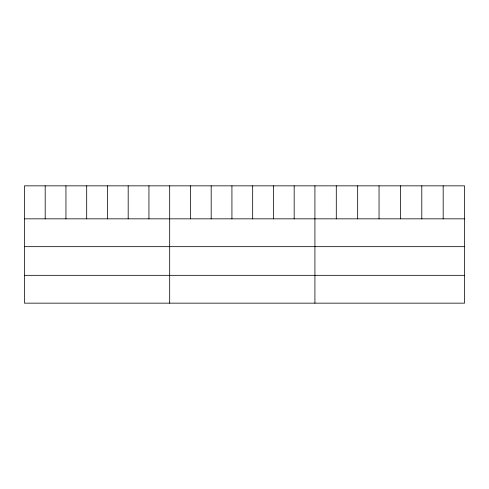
<?xml version="1.0" encoding="UTF-8"?>
<svg xmlns="http://www.w3.org/2000/svg" width="489" height="489" viewBox="0 0 489 489"><rect width="100%" height="100%" fill="white"/><g stroke="black" fill="none" stroke-linecap="round" stroke-linejoin="round"><path stroke-width="0.73" d="M464.55 218.84L464.55 303.156L24.45 303.156L24.45 185.844L464.55 185.844L464.55 218.84L24.45 218.84M24.45 246.664L464.55 246.664M24.45 275.331L464.55 275.331M443.175 185.844L443.175 218.84M421.799 185.844L421.799 218.84M400.424 185.844L400.424 218.84M379.042 185.844L379.042 218.84M357.667 185.844L357.667 218.84M336.291 185.844L336.291 218.84M314.916 185.844L314.916 303.156M294.17 185.844L294.17 218.84M273.418 185.844L273.418 218.84M252.672 185.844L252.672 218.84M231.927 185.844L231.927 218.84M211.181 185.844L211.181 218.84M190.429 185.844L190.429 218.84M169.683 185.844L169.683 303.156M148.937 185.844L148.937 218.84M128.185 185.844L128.185 218.84M107.439 185.844L107.439 218.84M86.694 185.844L86.694 218.84M65.948 185.844L65.948 218.84M45.196 185.844L45.196 218.84"/></g></svg>
